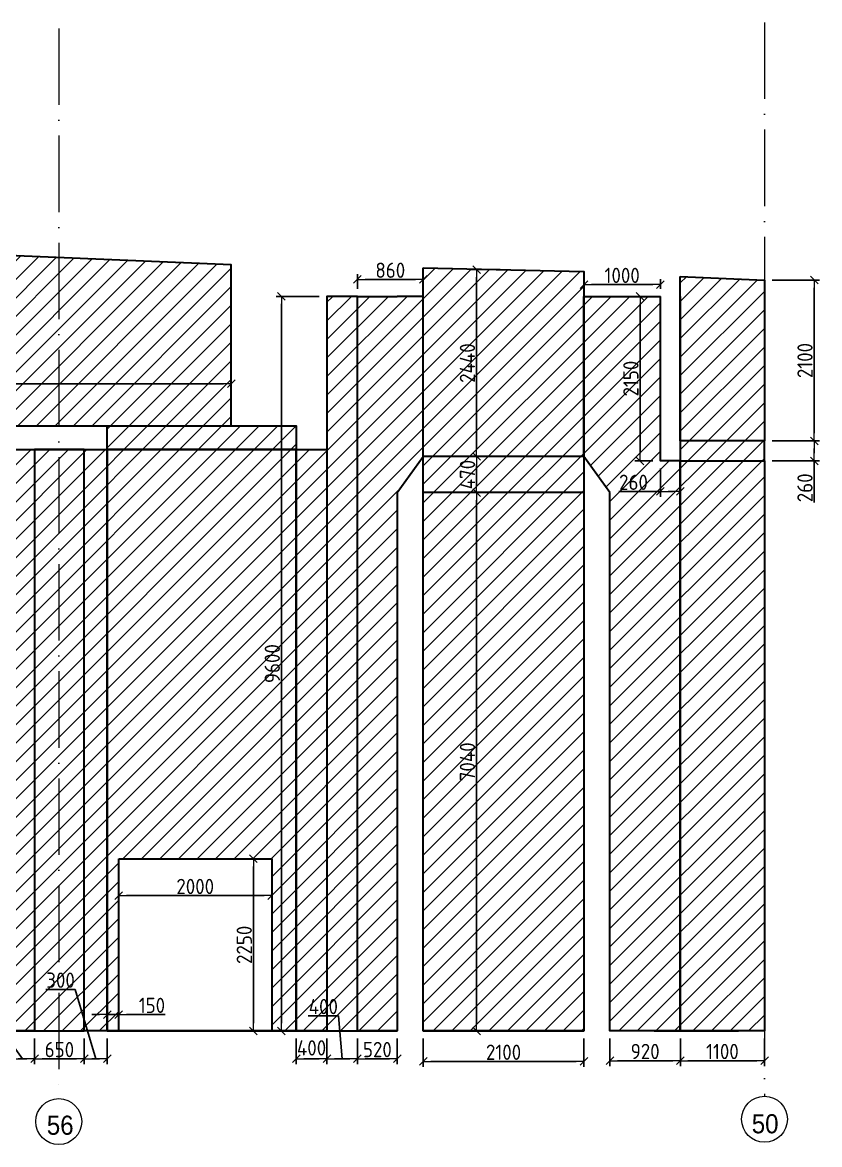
# Model space of a CAD drawing. Header units: millimetres. Extents: x 209 to 1046824, y -248937 to 510758.
# Drawn here: x 147767 to 158183, y -160495 to -145830 of the extents above; entities that cross this region are included whole.
import ezdxf

# ---------------------------------------------------------------- set-up
doc = ezdxf.new("R2010")
doc.units = ezdxf.units.MM
doc.linetypes.add('50_200_ШТРИХ_1Т_ш5_п1_п1_', pattern=[1400, 1000, -200, 0, -200])
doc.layers.add('$AUDIT_BAD_LAYER1', color=7, linetype='Continuous')
for name, color, linetype, lineweight, true_color in [('Оси-1', 7, 'Continuous', 20, 0xaaaaaa), ('Оси-2', 7, 'Continuous', 9, 0xaaaaaa), ('Оси-3', 7, '50_200_ШТРИХ_1Т_ш5_п1_п1_', 9, 0xaaaaaa)]:
    doc.layers.add(name, color=color, linetype=linetype, lineweight=lineweight, true_color=true_color)
doc.layers.add('Основные линии', color=7, linetype='Continuous', lineweight=30)
doc.layers.add('Размеры', color=7, linetype='Continuous', lineweight=15)
doc.styles.add('Arial', font='arial.ttf', dxfattribs={"width": 0.9, "height": 500})
doc.styles.add('СПДС', font='isocpeur.ttf', dxfattribs={"width": 0.9})
doc.dimstyles.new('Размера А3', dxfattribs={"dimtxt": 200, "dimasz": 100, "dimexe": 70, "dimexo": 100, "dimgap": 20, "dimtad": 1, "dimdec": 0, "dimrnd": 10, "dimzin": 0, "dimdsep": 46, "dimtxsty": 'СПДС', "dimblk": 'ARROWHEAD_6', "dimcen": 1, "dimclrd": 256, "dimclre": 256, "dimclrt": 256, "dimazin": 0, "dimtfac": 1, "dimtdec": 0, "dimtmove": 2, "dimatfit": 3, "dimfxl": 1, "dimtolj": 1, "dimtzin": 0, "dimarcsym": 0})

# ---------------------------------------------------------------- blocks, each defined once
blk = doc.blocks.new('ARROWHEAD_6')
at = {"color": 0, "linetype": 'Continuous'}
for p, q in [((0, 0), (-1, 0)), ((-0.5, -0.5), (0.5, 0.5))]:
    blk.add_line(p, q, dxfattribs=at)
blk = doc.blocks.new('*D1955')
at = {"layer": 'Defpoints', "color": 0, "lineweight": 30, "transparency": 16777216}
for p in [(147610, -159010), (147925, -159010), (147925, -159374)]:
    blk.add_point(p, dxfattribs=at)
at = {"layer": 'Размеры', "lineweight": -2, "transparency": 16777216}
for p, q in [((147350, -158794), (146968, -158794)), ((147767, -159374), (147350, -158794)), ((147610, -159110), (147610, -159444)), ((147925, -159110), (147925, -159444)), ((147710, -159374), (147825, -159374))]:
    blk.add_line(p, q, dxfattribs=at)
at = {"layer": 'Размеры', "lineweight": -2, "transparency": 16777216, "xscale": 100, "yscale": 100, "zscale": 100, "rotation": 180}
blk.add_blockref('ARROWHEAD_6', (147610, -159374), dxfattribs=at)
at = {"layer": 'Размеры', "lineweight": -2, "transparency": 16777216, "xscale": 100, "yscale": 100, "zscale": 100}
blk.add_blockref('ARROWHEAD_6', (147925, -159374), dxfattribs=at)
at = {"layer": 'Размеры', "lineweight": 15, "transparency": 16777216, "insert": (147159, -158674), "char_height": 200, "attachment_point": 5, "style": 'СПДС'}
blk.add_mtext('\\A1;320', dxfattribs=at)
blk = doc.blocks.new('*D1956')
at = {"layer": 'Defpoints', "color": 0, "lineweight": 30, "transparency": 16777216}
for p in [(147925, -159010), (148575, -159010), (148575, -159374)]:
    blk.add_point(p, dxfattribs=at)
at = {"layer": 'Размеры', "lineweight": -2, "transparency": 16777216}
for p, q in [((147925, -159110), (147925, -159444)), ((148575, -159110), (148575, -159444)), ((148025, -159374), (148475, -159374))]:
    blk.add_line(p, q, dxfattribs=at)
at = {"layer": 'Размеры', "lineweight": -2, "transparency": 16777216, "xscale": 100, "yscale": 100, "zscale": 100, "rotation": 180}
blk.add_blockref('ARROWHEAD_6', (147925, -159374), dxfattribs=at)
at = {"layer": 'Размеры', "lineweight": -2, "transparency": 16777216, "xscale": 100, "yscale": 100, "zscale": 100}
blk.add_blockref('ARROWHEAD_6', (148575, -159374), dxfattribs=at)
at = {"layer": 'Размеры', "lineweight": 15, "transparency": 16777216, "insert": (148250, -159254), "char_height": 200, "attachment_point": 5, "style": 'СПДС'}
blk.add_mtext('\\A1;650', dxfattribs=at)
blk = doc.blocks.new('*D1957')
at = {"layer": 'Defpoints', "color": 0, "lineweight": 30, "transparency": 16777216}
for p in [(148575, -159010), (148875, -159010), (148875, -159374)]:
    blk.add_point(p, dxfattribs=at)
at = {"layer": 'Размеры', "lineweight": -2, "transparency": 16777216}
for p, q in [((148456, -158467), (148074, -158467)), ((148725, -159374), (148456, -158467)), ((148575, -159110), (148575, -159444)), ((148875, -159110), (148875, -159444)), ((148675, -159374), (148775, -159374))]:
    blk.add_line(p, q, dxfattribs=at)
at = {"layer": 'Размеры', "lineweight": -2, "transparency": 16777216, "xscale": 100, "yscale": 100, "zscale": 100, "rotation": 180}
blk.add_blockref('ARROWHEAD_6', (148575, -159374), dxfattribs=at)
at = {"layer": 'Размеры', "lineweight": -2, "transparency": 16777216, "xscale": 100, "yscale": 100, "zscale": 100}
blk.add_blockref('ARROWHEAD_6', (148875, -159374), dxfattribs=at)
at = {"layer": 'Размеры', "lineweight": 15, "transparency": 16777216, "insert": (148265, -158347), "char_height": 200, "attachment_point": 5, "style": 'СПДС'}
blk.add_mtext('\\A1;300', dxfattribs=at)
blk = doc.blocks.new('*D1958')
at = {"layer": 'Defpoints', "color": 0, "lineweight": 30, "transparency": 16777216}
for p in [(149025, -158796), (148875, -159010), (149025, -159010)]:
    blk.add_point(p, dxfattribs=at)
at = {"layer": 'Размеры', "lineweight": -2, "transparency": 16777216}
for p, q in [((148775, -158796), (148675, -158796)), ((148875, -158910), (148875, -158726)), ((148875, -158796), (149025, -158796)), ((149025, -158910), (149025, -158726)), ((149125, -158796), (149632, -158796))]:
    blk.add_line(p, q, dxfattribs=at)
at = {"layer": 'Размеры', "lineweight": -2, "transparency": 16777216, "xscale": 100, "yscale": 100, "zscale": 100}
blk.add_blockref('ARROWHEAD_6', (148875, -158796), dxfattribs=at)
at = {"layer": 'Размеры', "lineweight": -2, "transparency": 16777216, "xscale": 100, "yscale": 100, "zscale": 100, "rotation": 180}
blk.add_blockref('ARROWHEAD_6', (149025, -158796), dxfattribs=at)
at = {"layer": 'Размеры', "lineweight": 15, "transparency": 16777216, "insert": (149459, -158676), "char_height": 200, "attachment_point": 5, "style": 'СПДС'}
blk.add_mtext('\\A1;150', dxfattribs=at)
blk = doc.blocks.new('*D1959')
at = {"layer": 'Defpoints', "color": 0, "lineweight": 30, "transparency": 16777216}
for p in [(151025, -157242), (149025, -158156), (151025, -158156)]:
    blk.add_point(p, dxfattribs=at)
at = {"layer": 'Размеры', "lineweight": -2, "transparency": 16777216}
for p, q in [((149025, -158056), (149025, -157172)), ((151025, -158056), (151025, -157172)), ((149125, -157242), (150925, -157242))]:
    blk.add_line(p, q, dxfattribs=at)
at = {"layer": 'Размеры', "lineweight": -2, "transparency": 16777216, "xscale": 100, "yscale": 100, "zscale": 100, "rotation": 180}
blk.add_blockref('ARROWHEAD_6', (149025, -157242), dxfattribs=at)
at = {"layer": 'Размеры', "lineweight": -2, "transparency": 16777216, "xscale": 100, "yscale": 100, "zscale": 100}
blk.add_blockref('ARROWHEAD_6', (151025, -157242), dxfattribs=at)
at = {"layer": 'Размеры', "lineweight": 15, "transparency": 16777216, "insert": (150025, -157122), "char_height": 200, "attachment_point": 5, "style": 'СПДС'}
blk.add_mtext('\\A1;2000', dxfattribs=at)
blk = doc.blocks.new('*D1960')
at = {"layer": 'Defpoints', "color": 0, "lineweight": 30, "transparency": 16777216}
for p in [(150786, -156760), (150798, -156760), (150798, -159010)]:
    blk.add_point(p, dxfattribs=at)
at = {"layer": 'Размеры', "lineweight": -2, "transparency": 16777216}
for p, q in [((150698, -156760), (150716, -156760)), ((150786, -158910), (150786, -156860)), ((150698, -159010), (150716, -159010))]:
    blk.add_line(p, q, dxfattribs=at)
at = {"layer": 'Размеры', "lineweight": -2, "transparency": 16777216, "xscale": 100, "yscale": 100, "zscale": 100}
for p, rotation in [((150786, -156760), 90), ((150786, -159010), 270)]:
    blk.add_blockref('ARROWHEAD_6', p, dxfattribs=dict(at, rotation=rotation))
at = {"layer": 'Размеры', "lineweight": 15, "transparency": 16777216, "insert": (150666, -157885), "char_height": 200, "attachment_point": 5, "rotation": 90, "style": 'СПДС'}
blk.add_mtext('\\A1;2250', dxfattribs=at)
blk = doc.blocks.new('*D1961')
at = {"layer": 'Defpoints', "color": 0, "lineweight": 30, "transparency": 16777216}
for p in [(151345, -159010), (151745, -159010), (151745, -159374)]:
    blk.add_point(p, dxfattribs=at)
at = {"layer": 'Размеры', "lineweight": -2, "transparency": 16777216}
for p, q in [((151345, -159110), (151345, -159444)), ((151745, -159110), (151745, -159444)), ((151445, -159374), (151645, -159374))]:
    blk.add_line(p, q, dxfattribs=at)
at = {"layer": 'Размеры', "lineweight": -2, "transparency": 16777216, "xscale": 100, "yscale": 100, "zscale": 100, "rotation": 180}
blk.add_blockref('ARROWHEAD_6', (151345, -159374), dxfattribs=at)
at = {"layer": 'Размеры', "lineweight": -2, "transparency": 16777216, "xscale": 100, "yscale": 100, "zscale": 100}
blk.add_blockref('ARROWHEAD_6', (151745, -159374), dxfattribs=at)
at = {"layer": 'Размеры', "lineweight": 15, "transparency": 16777216, "insert": (151545, -159232), "char_height": 200, "attachment_point": 5, "style": 'СПДС'}
blk.add_mtext('\\A1;400', dxfattribs=at)
blk = doc.blocks.new('*D1962')
at = {"layer": 'Defpoints', "color": 0, "lineweight": 30, "transparency": 16777216}
for p in [(151745, -159010), (152145, -159010), (152145, -159374)]:
    blk.add_point(p, dxfattribs=at)
at = {"layer": 'Размеры', "lineweight": -2, "transparency": 16777216}
for p, q in [((151899, -158812), (151499, -158812)), ((151945, -159374), (151899, -158812)), ((151745, -159110), (151745, -159444)), ((152145, -159110), (152145, -159444)), ((151845, -159374), (152045, -159374))]:
    blk.add_line(p, q, dxfattribs=at)
at = {"layer": 'Размеры', "lineweight": -2, "transparency": 16777216, "xscale": 100, "yscale": 100, "zscale": 100, "rotation": 180}
blk.add_blockref('ARROWHEAD_6', (151745, -159374), dxfattribs=at)
at = {"layer": 'Размеры', "lineweight": -2, "transparency": 16777216, "xscale": 100, "yscale": 100, "zscale": 100}
blk.add_blockref('ARROWHEAD_6', (152145, -159374), dxfattribs=at)
at = {"layer": 'Размеры', "lineweight": 15, "transparency": 16777216, "insert": (151699, -158692), "char_height": 200, "attachment_point": 5, "style": 'СПДС'}
blk.add_mtext('\\A1;400', dxfattribs=at)
blk = doc.blocks.new('*D1963')
at = {"layer": 'Defpoints', "color": 0, "lineweight": 30, "transparency": 16777216}
for p in [(152145, -159010), (152665, -159010), (152665, -159374)]:
    blk.add_point(p, dxfattribs=at)
at = {"layer": 'Размеры', "lineweight": -2, "transparency": 16777216}
for p, q in [((152145, -159110), (152145, -159444)), ((152665, -159110), (152665, -159444)), ((152245, -159374), (152565, -159374))]:
    blk.add_line(p, q, dxfattribs=at)
at = {"layer": 'Размеры', "lineweight": -2, "transparency": 16777216, "xscale": 100, "yscale": 100, "zscale": 100, "rotation": 180}
blk.add_blockref('ARROWHEAD_6', (152145, -159374), dxfattribs=at)
at = {"layer": 'Размеры', "lineweight": -2, "transparency": 16777216, "xscale": 100, "yscale": 100, "zscale": 100}
blk.add_blockref('ARROWHEAD_6', (152665, -159374), dxfattribs=at)
at = {"layer": 'Размеры', "lineweight": 15, "transparency": 16777216, "insert": (152405, -159254), "char_height": 200, "attachment_point": 5, "style": 'СПДС'}
blk.add_mtext('\\A1;520', dxfattribs=at)
blk = doc.blocks.new('*D1964')
at = {"layer": 'Defpoints', "color": 0, "lineweight": 30, "transparency": 16777216}
for p in [(136495, -149000), (150495, -149000), (150495, -150552)]:
    blk.add_point(p, dxfattribs=at)
at = {"layer": 'Размеры', "lineweight": -2, "transparency": 16777216}
for p, q in [((136495, -149100), (136495, -150622)), ((150495, -149100), (150495, -150622)), ((136595, -150552), (150395, -150552))]:
    blk.add_line(p, q, dxfattribs=at)
at = {"layer": 'Размеры', "lineweight": -2, "transparency": 16777216, "xscale": 100, "yscale": 100, "zscale": 100, "rotation": 180}
blk.add_blockref('ARROWHEAD_6', (136495, -150552), dxfattribs=at)
at = {"layer": 'Размеры', "lineweight": -2, "transparency": 16777216, "xscale": 100, "yscale": 100, "zscale": 100}
blk.add_blockref('ARROWHEAD_6', (150495, -150552), dxfattribs=at)
at = {"layer": 'Размеры', "lineweight": 15, "transparency": 16777216, "insert": (143495, -150432), "char_height": 200, "attachment_point": 5, "style": 'СПДС'}
blk.add_mtext('\\A1;14000', dxfattribs=at)
blk = doc.blocks.new('*D1965')
at = {"layer": 'Defpoints', "color": 0, "lineweight": 30, "transparency": 16777216}
for p in [(151152, -149410), (151745, -149410), (151745, -159010)]:
    blk.add_point(p, dxfattribs=at)
at = {"layer": 'Размеры', "lineweight": -2, "transparency": 16777216}
for p, q in [((151645, -149410), (151082, -149410)), ((151152, -158910), (151152, -149510)), ((151645, -159010), (151082, -159010))]:
    blk.add_line(p, q, dxfattribs=at)
at = {"layer": 'Размеры', "lineweight": -2, "transparency": 16777216, "xscale": 100, "yscale": 100, "zscale": 100}
for p, rotation in [((151152, -149410), 90), ((151152, -159010), 270)]:
    blk.add_blockref('ARROWHEAD_6', p, dxfattribs=dict(at, rotation=rotation))
at = {"layer": 'Размеры', "lineweight": 15, "transparency": 16777216, "insert": (151032, -154210), "char_height": 200, "attachment_point": 5, "rotation": 90, "style": 'СПДС'}
blk.add_mtext('\\A1;9600', dxfattribs=at)
blk = doc.blocks.new('*D1966')
at = {"layer": 'Defpoints', "color": 0, "lineweight": 30, "transparency": 16777216}
for p in [(153004, -159010), (155104, -159010), (155104, -159409)]:
    blk.add_point(p, dxfattribs=at)
at = {"layer": 'Размеры', "lineweight": -2, "transparency": 16777216}
for p, q in [((153004, -159110), (153004, -159479)), ((155104, -159110), (155104, -159479)), ((153104, -159409), (155004, -159409))]:
    blk.add_line(p, q, dxfattribs=at)
at = {"layer": 'Размеры', "lineweight": -2, "transparency": 16777216, "xscale": 100, "yscale": 100, "zscale": 100, "rotation": 180}
blk.add_blockref('ARROWHEAD_6', (153004, -159409), dxfattribs=at)
at = {"layer": 'Размеры', "lineweight": -2, "transparency": 16777216, "xscale": 100, "yscale": 100, "zscale": 100}
blk.add_blockref('ARROWHEAD_6', (155104, -159409), dxfattribs=at)
at = {"layer": 'Размеры', "lineweight": 15, "transparency": 16777216, "insert": (154054, -159289), "char_height": 200, "attachment_point": 5, "style": 'СПДС'}
blk.add_mtext('\\A1;2100', dxfattribs=at)
blk = doc.blocks.new('*D1967')
at = {"layer": 'Defpoints', "color": 0, "lineweight": 30, "transparency": 16777216}
for p in [(153004, -149189), (152145, -149410), (153004, -149410)]:
    blk.add_point(p, dxfattribs=at)
at = {"layer": 'Размеры', "lineweight": -2, "transparency": 16777216}
for p, q in [((152145, -149310), (152145, -149119)), ((153004, -149310), (153004, -149119)), ((152245, -149189), (152904, -149189))]:
    blk.add_line(p, q, dxfattribs=at)
at = {"layer": 'Размеры', "lineweight": -2, "transparency": 16777216, "xscale": 100, "yscale": 100, "zscale": 100, "rotation": 180}
blk.add_blockref('ARROWHEAD_6', (152145, -149189), dxfattribs=at)
at = {"layer": 'Размеры', "lineweight": -2, "transparency": 16777216, "xscale": 100, "yscale": 100, "zscale": 100}
blk.add_blockref('ARROWHEAD_6', (153004, -149189), dxfattribs=at)
at = {"layer": 'Размеры', "lineweight": 15, "transparency": 16777216, "insert": (152574, -149069), "char_height": 200, "attachment_point": 5, "style": 'СПДС'}
blk.add_mtext('\\A1;860', dxfattribs=at)
blk = doc.blocks.new('*D1968')
at = {"layer": 'Defpoints', "color": 0, "lineweight": 30, "transparency": 16777216}
for p in [(153004, -151503), (153702, -151503), (153004, -151975)]:
    blk.add_point(p, dxfattribs=at)
at = {"layer": 'Размеры', "lineweight": -2, "transparency": 16777216}
for p, q in [((153104, -151503), (153772, -151503)), ((153702, -151875), (153702, -151603)), ((153104, -151975), (153772, -151975))]:
    blk.add_line(p, q, dxfattribs=at)
at = {"layer": 'Размеры', "lineweight": -2, "transparency": 16777216, "xscale": 100, "yscale": 100, "zscale": 100}
for p, rotation in [((153702, -151503), 90), ((153702, -151975), 270)]:
    blk.add_blockref('ARROWHEAD_6', p, dxfattribs=dict(at, rotation=rotation))
at = {"layer": 'Размеры', "lineweight": 15, "transparency": 16777216, "insert": (153582, -151739), "char_height": 200, "attachment_point": 5, "rotation": 90, "style": 'СПДС'}
blk.add_mtext('\\A1;470', dxfattribs=at)
blk = doc.blocks.new('*D1969')
at = {"layer": 'Defpoints', "color": 0, "lineweight": 30, "transparency": 16777216}
for p in [(156104, -149256), (155104, -149410), (156104, -149410)]:
    blk.add_point(p, dxfattribs=at)
at = {"layer": 'Размеры', "lineweight": -2, "transparency": 16777216}
for p, q in [((155104, -149310), (155104, -149186)), ((155204, -149256), (156004, -149256)), ((156104, -149310), (156104, -149186))]:
    blk.add_line(p, q, dxfattribs=at)
at = {"layer": 'Размеры', "lineweight": -2, "transparency": 16777216, "xscale": 100, "yscale": 100, "zscale": 100, "rotation": 180}
blk.add_blockref('ARROWHEAD_6', (155104, -149256), dxfattribs=at)
at = {"layer": 'Размеры', "lineweight": -2, "transparency": 16777216, "xscale": 100, "yscale": 100, "zscale": 100}
blk.add_blockref('ARROWHEAD_6', (156104, -149256), dxfattribs=at)
at = {"layer": 'Размеры', "lineweight": 15, "transparency": 16777216, "insert": (155604, -149136), "char_height": 200, "attachment_point": 5, "style": 'СПДС'}
blk.add_mtext('\\A1;1000', dxfattribs=at)
blk = doc.blocks.new('*D1970')
at = {"layer": 'Defpoints', "color": 0, "lineweight": 30, "transparency": 16777216}
for p in [(155444, -159010), (156364, -159010), (156364, -159399)]:
    blk.add_point(p, dxfattribs=at)
at = {"layer": 'Размеры', "lineweight": -2, "transparency": 16777216}
for p, q in [((155444, -159110), (155444, -159469)), ((156364, -159110), (156364, -159469)), ((155544, -159399), (156264, -159399))]:
    blk.add_line(p, q, dxfattribs=at)
at = {"layer": 'Размеры', "lineweight": -2, "transparency": 16777216, "xscale": 100, "yscale": 100, "zscale": 100, "rotation": 180}
blk.add_blockref('ARROWHEAD_6', (155444, -159399), dxfattribs=at)
at = {"layer": 'Размеры', "lineweight": -2, "transparency": 16777216, "xscale": 100, "yscale": 100, "zscale": 100}
blk.add_blockref('ARROWHEAD_6', (156364, -159399), dxfattribs=at)
at = {"layer": 'Размеры', "lineweight": 15, "transparency": 16777216, "insert": (155904, -159279), "char_height": 200, "attachment_point": 5, "style": 'СПДС'}
blk.add_mtext('\\A1;920', dxfattribs=at)
blk = doc.blocks.new('*D1971')
at = {"layer": 'Defpoints', "color": 0, "lineweight": 30, "transparency": 16777216}
for p in [(156364, -159010), (157464, -159010), (157464, -159399)]:
    blk.add_point(p, dxfattribs=at)
at = {"layer": 'Размеры', "lineweight": -2, "transparency": 16777216}
for p, q in [((156364, -159110), (156364, -159469)), ((157464, -159110), (157464, -159469)), ((156464, -159399), (157364, -159399))]:
    blk.add_line(p, q, dxfattribs=at)
at = {"layer": 'Размеры', "lineweight": -2, "transparency": 16777216, "xscale": 100, "yscale": 100, "zscale": 100, "rotation": 180}
blk.add_blockref('ARROWHEAD_6', (156364, -159399), dxfattribs=at)
at = {"layer": 'Размеры', "lineweight": -2, "transparency": 16777216, "xscale": 100, "yscale": 100, "zscale": 100}
blk.add_blockref('ARROWHEAD_6', (157464, -159399), dxfattribs=at)
at = {"layer": 'Размеры', "lineweight": 15, "transparency": 16777216, "insert": (156914, -159279), "char_height": 200, "attachment_point": 5, "style": 'СПДС'}
blk.add_mtext('\\A1;1100', dxfattribs=at)
blk = doc.blocks.new('*D1972')
at = {"layer": 'Defpoints', "color": 0, "lineweight": 30, "transparency": 16777216}
for p in [(157464, -149198), (158113, -149198), (157464, -151300)]:
    blk.add_point(p, dxfattribs=at)
at = {"layer": 'Размеры', "lineweight": -2, "transparency": 16777216}
for p, q in [((157564, -149198), (158183, -149198)), ((158113, -151200), (158113, -149298)), ((157564, -151300), (158183, -151300))]:
    blk.add_line(p, q, dxfattribs=at)
at = {"layer": 'Размеры', "lineweight": -2, "transparency": 16777216, "xscale": 100, "yscale": 100, "zscale": 100}
for p, rotation in [((158113, -149198), 90), ((158113, -151300), 270)]:
    blk.add_blockref('ARROWHEAD_6', p, dxfattribs=dict(at, rotation=rotation))
at = {"layer": 'Размеры', "lineweight": 15, "transparency": 16777216, "insert": (157993, -150249), "char_height": 200, "attachment_point": 5, "rotation": 90, "style": 'СПДС'}
blk.add_mtext('\\A1;2100', dxfattribs=at)
blk = doc.blocks.new('*D1973')
at = {"layer": 'Defpoints', "color": 0, "lineweight": 30, "transparency": 16777216}
for p in [(157464, -151300), (157464, -151560), (158113, -151560)]:
    blk.add_point(p, dxfattribs=at)
at = {"layer": 'Размеры', "lineweight": -2, "transparency": 16777216}
for p, q in [((157564, -151300), (158183, -151300)), ((158113, -151400), (158113, -151460)), ((157564, -151560), (158183, -151560)), ((158113, -151560), (158113, -152103))]:
    blk.add_line(p, q, dxfattribs=at)
at = {"layer": 'Размеры', "lineweight": -2, "transparency": 16777216, "xscale": 100, "yscale": 100, "zscale": 100}
for p, rotation in [((158113, -151300), 90), ((158113, -151560), 270)]:
    blk.add_blockref('ARROWHEAD_6', p, dxfattribs=dict(at, rotation=rotation))
at = {"layer": 'Размеры', "lineweight": 15, "transparency": 16777216, "insert": (157993, -151912), "char_height": 200, "attachment_point": 5, "rotation": 90, "style": 'СПДС'}
blk.add_mtext('\\A1;260', dxfattribs=at)
blk = doc.blocks.new('*D1974')
at = {"layer": 'Defpoints', "color": 0, "lineweight": 30, "transparency": 16777216}
for p in [(155838, -149410), (156104, -149410), (156104, -151560)]:
    blk.add_point(p, dxfattribs=at)
at = {"layer": 'Размеры', "lineweight": -2, "transparency": 16777216}
for p, q in [((156004, -149410), (155768, -149410)), ((155838, -151460), (155838, -149510)), ((156004, -151560), (155768, -151560))]:
    blk.add_line(p, q, dxfattribs=at)
at = {"layer": 'Размеры', "lineweight": -2, "transparency": 16777216, "xscale": 100, "yscale": 100, "zscale": 100}
for p, rotation in [((155838, -149410), 90), ((155838, -151560), 270)]:
    blk.add_blockref('ARROWHEAD_6', p, dxfattribs=dict(at, rotation=rotation))
at = {"layer": 'Размеры', "lineweight": 15, "transparency": 16777216, "insert": (155718, -150485), "char_height": 200, "attachment_point": 5, "rotation": 90, "style": 'СПДС'}
blk.add_mtext('\\A1;2150', dxfattribs=at)
blk = doc.blocks.new('*D1975')
at = {"layer": 'Defpoints', "color": 0, "lineweight": 30, "transparency": 16777216}
for p in [(156104, -151560), (156364, -151560), (156104, -151960)]:
    blk.add_point(p, dxfattribs=at)
at = {"layer": 'Размеры', "lineweight": -2, "transparency": 16777216}
for p, q in [((156104, -151660), (156104, -152030)), ((156364, -151660), (156364, -152030)), ((156104, -151960), (155561, -151960)), ((156264, -151960), (156204, -151960))]:
    blk.add_line(p, q, dxfattribs=at)
at = {"layer": 'Размеры', "lineweight": -2, "transparency": 16777216, "xscale": 100, "yscale": 100, "zscale": 100, "rotation": 180}
blk.add_blockref('ARROWHEAD_6', (156104, -151960), dxfattribs=at)
at = {"layer": 'Размеры', "lineweight": -2, "transparency": 16777216, "xscale": 100, "yscale": 100, "zscale": 100}
blk.add_blockref('ARROWHEAD_6', (156364, -151960), dxfattribs=at)
at = {"layer": 'Размеры', "lineweight": 15, "transparency": 16777216, "insert": (155752, -151840), "char_height": 200, "attachment_point": 5, "style": 'СПДС'}
blk.add_mtext('\\A1;260', dxfattribs=at)
blk = doc.blocks.new('*D1976')
at = {"layer": 'Defpoints', "color": 0, "lineweight": 30, "transparency": 16777216}
for p in [(153702, -149061), (154108, -149061), (154054, -151503)]:
    blk.add_point(p, dxfattribs=at)
at = {"layer": 'Размеры', "lineweight": -2, "transparency": 16777216}
for p, q in [((154008, -149061), (153632, -149061)), ((153702, -151403), (153702, -149161)), ((153954, -151503), (153632, -151503))]:
    blk.add_line(p, q, dxfattribs=at)
at = {"layer": 'Размеры', "lineweight": -2, "transparency": 16777216, "xscale": 100, "yscale": 100, "zscale": 100}
for p, rotation in [((153702, -149061), 90), ((153702, -151503), 270)]:
    blk.add_blockref('ARROWHEAD_6', p, dxfattribs=dict(at, rotation=rotation))
at = {"layer": 'Размеры', "lineweight": 15, "transparency": 16777216, "insert": (153582, -150282), "char_height": 200, "attachment_point": 5, "rotation": 90, "style": 'СПДС'}
blk.add_mtext('\\A1;2440', dxfattribs=at)
blk = doc.blocks.new('Ось сетки - Круг_Ø6_00__ISO-2_5_0_9K_-17386508-АИ_План этажа Радиаторы_2')
at = {"layer": 'Оси-1'}
blk.add_circle((0, 0), 3, dxfattribs=at)
blk = doc.blocks.new('*D2003')
at = {"layer": 'Defpoints', "color": 0, "lineweight": 30, "transparency": 16777216}
for p in [(153702, -151975), (153702, -159010), (153833, -159010)]:
    blk.add_point(p, dxfattribs=at)
at = {"layer": 'Размеры', "lineweight": -2, "transparency": 16777216}
for p, q in [((153602, -151975), (153632, -151975)), ((153702, -152075), (153702, -158910)), ((153733, -159010), (153632, -159010))]:
    blk.add_line(p, q, dxfattribs=at)
at = {"layer": 'Размеры', "lineweight": -2, "transparency": 16777216, "xscale": 100, "yscale": 100, "zscale": 100}
for p, rotation in [((153702, -151975), 90), ((153702, -159010), 270)]:
    blk.add_blockref('ARROWHEAD_6', p, dxfattribs=dict(at, rotation=rotation))
at = {"layer": 'Размеры', "lineweight": 15, "transparency": 16777216, "insert": (153582, -155493), "char_height": 200, "attachment_point": 5, "rotation": 90, "style": 'СПДС'}
blk.add_mtext('\\A1;7040', dxfattribs=at)

msp = doc.modelspace()

# ---------------------------------------------------------------- hatches: boundary and pattern name
at = {"layer": '$AUDIT_BAD_LAYER1', "lineweight": 15, "transparency": 33554559}
h = msp.add_hatch(dxfattribs=at)
h.set_pattern_fill('ANSI31', color=3, scale=54)
h.set_pattern_definition([(45, (0, -158177.41), (-121.23346, 121.23346), [])])
h.paths.add_polyline_path([(141604.7, -151410.2), (136494.7, -151410.2), (136494.7, -159010.2), (136744.7, -159010.2), (136744.7, -156960.2), (138744.7, -156960.2), (138744.7, -159010.2), (141604.7, -159010.2)])
h.paths.add_polyline_path([(141909.7, -151410.2), (141604.7, -151410.2), (141604.7, -159010.2), (141909.7, -159010.2)])
h.paths.add_polyline_path([(142649.7, -151410.2), (141909.7, -151410.2), (141909.7, -159010.2), (142649.7, -159010.2)])
h.paths.add_polyline_path([(142959.7, -151410.2), (142649.7, -151410.2), (142649.7, -159010.2), (142959.7, -159010.2)])
h.paths.add_polyline_path([(141604.7, -151100.2), (136494.7, -151100.2), (136494.7, -151410.2), (141604.7, -151410.2)])
h.paths.add_polyline_path([(150494.7, -149000.2), (143419.7, -148700.2), (136494.7, -149000.2), (136494.7, -151100.2), (141604.7, -151100.2), (150494.7, -151100.2)])
h.paths.add_polyline_path([(147609.7, -151100.2), (142959.7, -151100.2), (142959.7, -151410.2), (147609.7, -151410.2)])
h.paths.add_polyline_path([(147609.7, -151410.2), (142959.7, -151410.2), (142959.7, -159010.2), (147609.7, -159010.2)])
h.paths.add_polyline_path([(147924.7, -151410.2), (147609.7, -151410.2), (147609.7, -159010.2), (147924.7, -159010.2)])
h.paths.add_polyline_path([(148574.7, -151410.2), (147924.7, -151410.2), (147924.7, -159010.2), (148574.7, -159010.2)])
h.paths.add_polyline_path([(148874.7, -151410.2), (148574.7, -151410.2), (148574.7, -159010.2), (148874.7, -159010.2)])
h.paths.add_polyline_path([(151344.7, -151410.2), (148874.7, -151410.2), (148874.7, -159010.2), (149024.7, -159010.2), (149024.7, -156760.2), (151024.7, -156760.2), (151024.7, -159010.2), (151344.7, -159010.2)])
h.paths.add_polyline_path([(151344.7, -151100.2), (148874.7, -151100.2), (148874.7, -151410.2), (151344.7, -151410.2)])
h.paths.add_polyline_path([(151744.7, -151410.2), (151344.7, -151410.2), (151344.7, -159010.2), (151744.7, -159010.2)])
h.paths.add_polyline_path([(152144.7, -149410.2), (151744.7, -149410.2), (151744.7, -159010.2), (152144.7, -159010.2)])
h.paths.add_polyline_path([(153004.2, -151503.1), (153004.2, -149410.2), (152664.7, -149410.2), (152144.7, -149410.2), (152144.7, -159010.2), (152664.7, -159010.2), (152664.7, -151974.8)])
h.paths.add_polyline_path([(155104.2, -149410.2), (155104.2, -149083.2), (153004.2, -149037.2), (153004.2, -151503.1), (155104.2, -151503.1)])
h.paths.add_polyline_path([(155104.2, -151503.1), (153004.2, -151503.1), (153004.2, -151974.8), (155104.2, -151974.8)])
h.paths.add_polyline_path([(155104.2, -151974.8), (153004.2, -151974.8), (153004.2, -159010.2), (155104.2, -159010.2)])
h.paths.add_polyline_path([(156363.8, -151560.2), (156103.8, -151560.2), (156103.8, -149410.2), (155443.8, -149410.2), (155104.2, -149410.2), (155104.2, -151503.1), (155443.8, -151974.8), (155443.8, -159010.2), (156363.8, -159010.2)])
h.paths.add_polyline_path([(157463.8, -151560.2), (156363.8, -151560.2), (156363.8, -159010.2), (157463.8, -159010.2)])
h.paths.add_polyline_path([(157463.8, -151300.2), (156363.8, -151300.2), (156363.8, -151560.2), (157463.8, -151560.2)])
h.paths.add_polyline_path([(157463.8, -149198), (156363.8, -149150.2), (156363.8, -151300.2), (157463.8, -151300.2)])

# ---------------------------------------------------------------- linework, layer by layer
at = {"layer": 'Оси-3'}
for p, q in [((148241.4, -145909.2), (148241.4, -159895.2)), ((157463.8, -145830.4), (157463.8, -159864.2))]:
    msp.add_line(p, q, dxfattribs=at)
at = {"layer": 'Основные линии'}
for p, q in [((147609.7, -159010.2), (147924.7, -159010.2)), ((147924.7, -159010.2), (148574.7, -159010.2)), ((148874.7, -159010.2), (148574.7, -159010.2)), ((148874.7, -159010.2), (151344.7, -159010.2)), ((151344.7, -159010.2), (151744.7, -159010.2)), ((151744.7, -159010.2), (152144.7, -159010.2)), ((152144.7, -159010.2), (152664.7, -159010.2)), ((153004.2, -159010.2), (155104.2, -159010.2)), ((156024.2, -159010.2), (157124.2, -159010.2))]:
    msp.add_line(p, q, dxfattribs=at)
for points in [[(136494.7, -151100.2), (150494.7, -151100.2), (150494.7, -149000.2), (143419.7, -148700.2), (136494.7, -149000.2)], [(153004.2, -149037.2), (155104.2, -149083.2), (155104.2, -159010.2), (153004.2, -159010.2)], [(156363.8, -149150.2), (157463.8, -149198), (157463.8, -151300.2), (156363.8, -151300.2)], [(152144.7, -149410.2), (151744.7, -149410.2), (151744.7, -159010.2), (152144.7, -159010.2)], [(151344.7, -151410.2), (148874.7, -151410.2), (148874.7, -151100.2), (151344.7, -151100.2)], [(156363.8, -151560.2), (157463.8, -151560.2), (157463.8, -151300.2), (156363.8, -151300.2)], [(147924.7, -159010.2), (147609.7, -159010.2), (147609.7, -151410.2), (147924.7, -151410.2)], [(147924.7, -151410.2), (148574.7, -151410.2), (148574.7, -151410.2), (147924.7, -151410.2)], [(148874.7, -159010.2), (148574.7, -159010.2), (148574.7, -151410.2), (148874.7, -151410.2)], [(151344.7, -159010.2), (148874.7, -159010.2), (148874.7, -151410.2), (151344.7, -151410.2)], [(151744.7, -159010.2), (151344.7, -159010.2), (151344.7, -151410.2), (151744.7, -151410.2)], [(156363.8, -151560.2), (157463.8, -151560.2), (157463.8, -159010.2), (156363.8, -159010.2)], [(149024.7, -156760.2), (151024.7, -156760.2), (151024.7, -159010.2), (149024.7, -159010.2)]]:
    msp.add_lwpolyline(points, close=True, dxfattribs=at)
for points in [[(152664.7, -151974.8), (152664.7, -159010.2), (152144.7, -159010.2), (152144.7, -149410.2), (152664.7, -149410.2)], [(152664.7, -151974.8), (153004.2, -151503.1), (153004.2, -149410.2), (152664.7, -149410.2)], [(155443.8, -151974.8), (155104.2, -151503.1), (155104.2, -149410.2), (155443.8, -149410.2)], [(156363.8, -149410.2), (156363.8, -159010.2), (155443.8, -159010.2), (155443.8, -151974.8)], [(155443.8, -149410.2), (156103.8, -149410.2)], [(156363.8, -151560.2), (156103.8, -151560.2), (156103.8, -149410.2)], [(155104.2, -151503.1), (153004.2, -151503.1)], [(156363.8, -159010.2), (156363.8, -151560.2), (157463.8, -151560.2)], [(155104.2, -151974.8), (153004.2, -151974.8)]]:
    msp.add_lwpolyline(points, dxfattribs=at)

# ---------------------------------------------------------------- block references
at = {"layer": 'Оси-1', "xscale": 100, "yscale": 100, "zscale": 100, "rotation": 180}
for p in [(148241.4, -160195.1), (157463.8, -160164.2)]:
    msp.add_blockref('Ось сетки - Круг_Ø6_00__ISO-2_5_0_9K_-17386508-АИ_План этажа Радиаторы_2', p, dxfattribs=at)

# ---------------------------------------------------------------- texts
at = {"layer": 'Оси-2', "char_height": 250, "width": 702, "attachment_point": 5, "line_spacing_factor": 0.936439, "style": 'Arial'}
for s, insert in [('\\pxqc,t4.572,9.144,13.716,18.288,22.86,27.432,32.004,36.576,41.148,45.72,50.292,54.864,59.436,64.008,68.58,73.152,77.724,82.296,86.868,91.44,96.012,100.584,105.156,109.728,114.3,118.872,123.444,128.016,132.588,137.16,141.732,146.304;{56}', (148260.6, -160243.9)), ('\\pxqc,t4.572,9.144,13.716,18.288,22.86,27.432,32.004,36.576,41.148,45.72,50.292,54.864,59.436,64.008,68.58,73.152,77.724,82.296,86.868,91.44,96.012,100.584,105.156,109.728,114.3,118.872,123.444,128.016,132.588,137.16,141.732,146.304;{50}', (157472.3, -160225))]:
    msp.add_mtext(s, dxfattribs=dict(at, insert=insert))

# ---------------------------------------------------------------- dimensions: what is measured, and where the dimension line sits
at = {"layer": 'Размеры', "lineweight": 15}
for base, p1, p2, picture, middle in [((153004.2378, -149188.6644), (152144.691, -149410.1953), (153004.2378, -149410.1953), '*D1967', (152574.4644, -149068.6644)), ((150494.7, -150551.7), (136494.7, -149000.2), (150494.7, -149000.2), '*D1964', (143494.7, -150431.7)), ((156103.8, -149256.4), (155104.2, -149410.2), (156103.8, -149410.2), '*D1969', (155604, -149136.4)), ((151024.7, -157241.7), (149024.7, -158155.6), (151024.7, -158155.6), '*D1959', (150024.7, -157121.7)), ((148574.7, -159374.2), (147924.7, -159010.2), (148574.7, -159010.2), '*D1956', (148249.7, -159254.2)), ((152664.7, -159374.2), (152144.7, -159010.2), (152664.7, -159010.2), '*D1963', (152404.7, -159254.2)), ((155104.2, -159409.3), (153004.2, -159010.2), (155104.2, -159010.2), '*D1966', (154054.2, -159289.3)), ((156363.8, -159398.7), (155443.8, -159010.2), (156363.8, -159010.2), '*D1970', (155903.8, -159278.7)), ((157463.8, -159398.7), (156363.8, -159010.2), (157463.8, -159010.2), '*D1971', (156913.8, -159278.7))]:
    dim = msp.add_linear_dim(base=base, p1=p1, p2=p2, dimstyle='Размера А3', dxfattribs=at)
    dim.commit()
    dim.dimension.update_dxf_attribs({"geometry": picture, "text_midpoint": middle})
for base, p1, p2, picture, middle in [((153701.9, -149061.4), (154054.2, -151503.1), (154107.7, -149061.4), '*D1976', (153581.9, -150282.3)), ((158113.2, -149198), (157463.8, -151300.2), (157463.8, -149198), '*D1972', (157993.2, -150249.1)), ((151151.6, -149410.2), (151744.7, -159010.2), (151744.7, -149410.2), '*D1965', (151031.6, -154210.2)), ((155838.3, -149410.2), (156103.8, -151560.2), (156103.8, -149410.2), '*D1974', (155718.3, -150485.2)), ((153701.9, -151503.1), (153004.2, -151974.8), (153004.2, -151503.1), '*D1968', (153581.9, -151739)), ((153701.5, -159010.2), (153701.9, -151974.8), (153832.9, -159010.2), '*D2003', (153581.5, -155492.5)), ((150786.3, -156760.2), (150797.8, -159010.2), (150797.8, -156760.2), '*D1960', (150666.3, -157885.2))]:
    dim = msp.add_linear_dim(base=base, p1=p1, p2=p2, angle=90, dimstyle='Размера А3', dxfattribs=at)
    dim.commit()
    dim.dimension.update_dxf_attribs({"geometry": picture, "text_midpoint": middle})
dim = msp.add_linear_dim(base=(158113.2, -151560.2), p1=(157463.8, -151300.2), p2=(157463.8, -151560.2), angle=90, dimstyle='Размера А3', override={"dimtmove": 0}, dxfattribs=at)
dim.commit()
dim.dimension.update_dxf_attribs({"geometry": '*D1973', "text_midpoint": (158113.2, -151911.6), "dimtype": 160})
for base, p1, p2, override, picture, middle in [((156103.8, -151959.7), (156363.8, -151560.2), (156103.8, -151560.2), {"dimtmove": 0}, '*D1975', (155752.4, -151959.7)), ((148874.7, -159374.2), (148574.7, -159010.2), (148874.7, -159010.2), {"dimtmove": 1}, '*D1957', (148436.4, -158466.8)), ((147924.7, -159374.2), (147609.7, -159010.2), (147924.7, -159010.2), {"dimtmove": 1}, '*D1955', (147329.7, -158794.3)), ((149024.7, -158796.1), (148874.7, -159010.2), (149024.7, -159010.2), {"dimtmove": 0}, '*D1958', (149459, -158796.1)), ((152144.7, -159374.2), (151744.7, -159010.2), (152144.7, -159010.2), {"dimtmove": 1}, '*D1962', (151878.9, -158811.9))]:
    dim = msp.add_linear_dim(base=base, p1=p1, p2=p2, dimstyle='Размера А3', override=override, dxfattribs=at)
    dim.commit()
    dim.dimension.update_dxf_attribs({"geometry": picture, "text_midpoint": middle, "dimtype": 160})
dim = msp.add_linear_dim(base=(151744.7, -159374.2), p1=(151344.7, -159010.2), p2=(151744.7, -159010.2), dimstyle='Размера А3', dxfattribs=at)
dim.commit()
dim.dimension.update_dxf_attribs({"geometry": '*D1961', "text_midpoint": (151544.7, -159232), "dimtype": 160})

doc.saveas('drawing.dxf')
